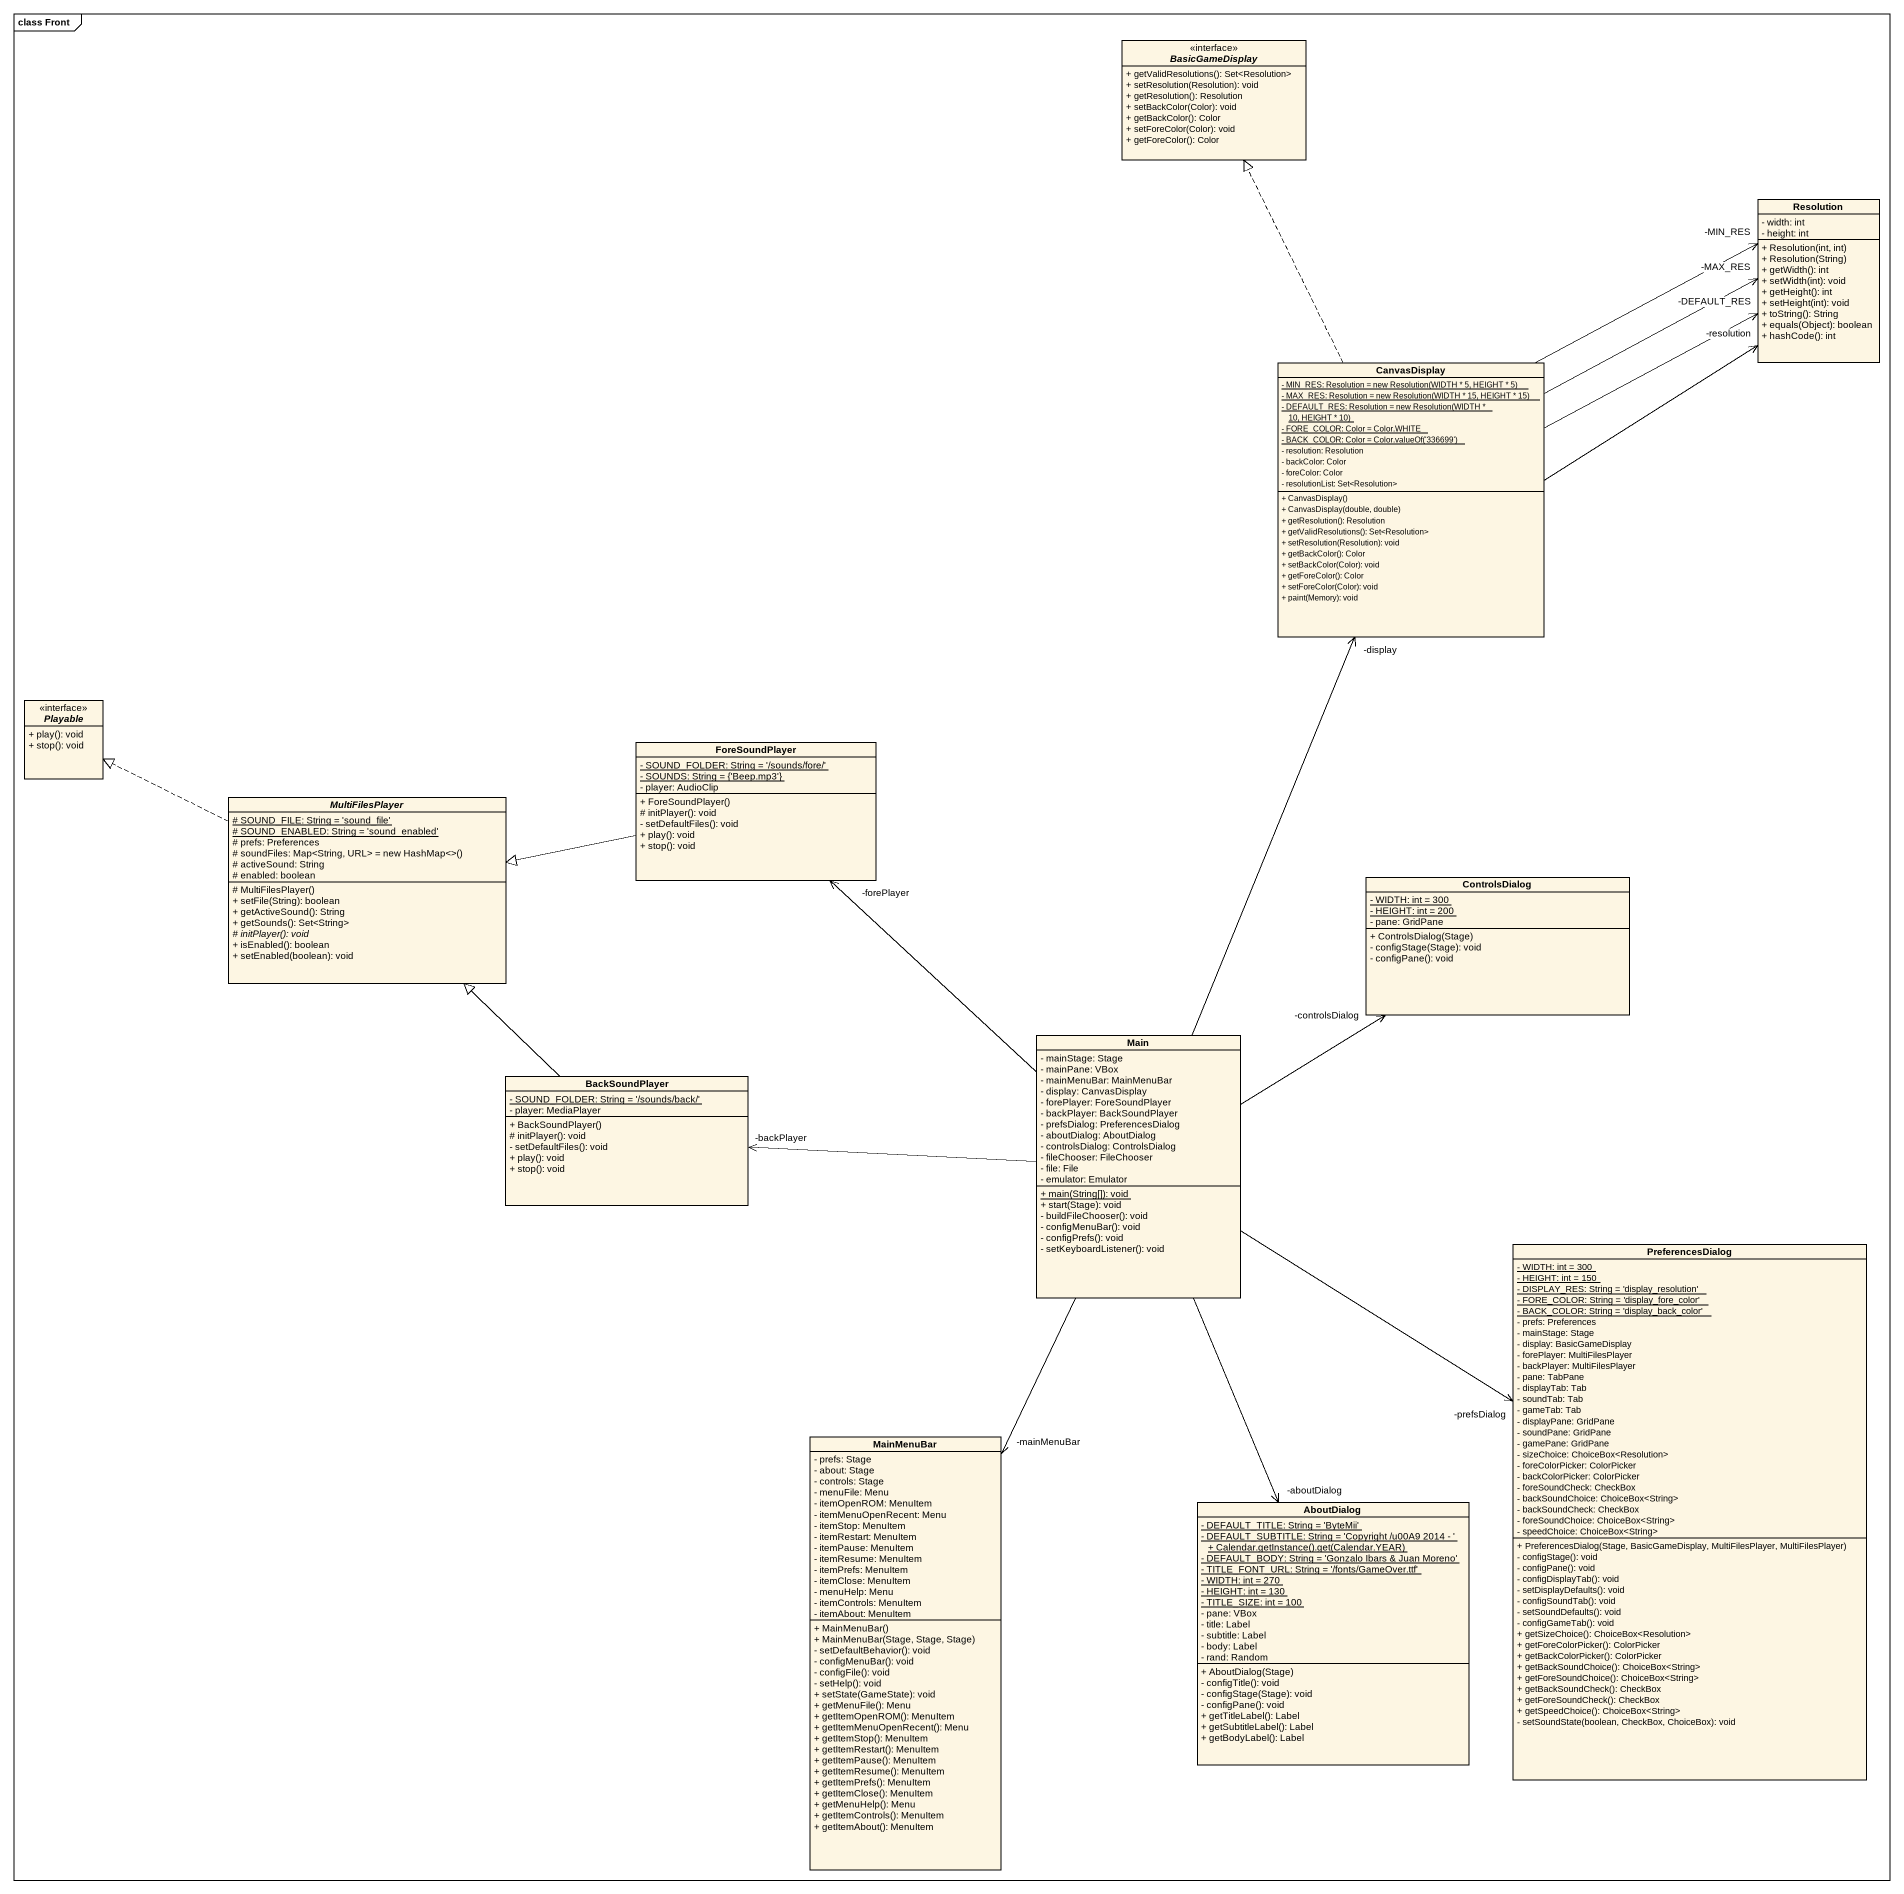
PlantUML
@startuml
mainframe class Front
hide circle
hide empty members
skinparam classAttributeIconSize 0
interface BasicGameDisplay {
  + getValidResolutions(): Set<Resolution>
  + setResolution(Resolution): void
  + getResolution(): Resolution
  + setBackColor(Color): void
  + getBackColor(): Color
  + setForeColor(Color): void
  + getForeColor(): Color
}
class Resolution {
  - width: int
  - height: int
  + Resolution(int, int)
  + Resolution(String)
  + getWidth(): int
  + setWidth(int): void
  + getHeight(): int
  + setHeight(int): void
  + toString(): String
  + equals(Object): boolean
  + hashCode(): int
}
class CanvasDisplay {
  {static} {field} - MIN_RES: Resolution = new Resolution(WIDTH * 5, HEIGHT * 5)
  {static} {field} - MAX_RES: Resolution = new Resolution(WIDTH * 15, HEIGHT * 15)
  {static} {field} - DEFAULT_RES: Resolution = new Resolution(WIDTH * 10, HEIGHT * 10)
  {static} - FORE_COLOR: Color = Color.WHITE
  {static} {field} - BACK_COLOR: Color = Color.valueOf('336699')
  - resolution: Resolution
  - backColor: Color
  - foreColor: Color
  - resolutionList: Set<Resolution>
  + CanvasDisplay()
  + CanvasDisplay(double, double)
  + getResolution(): Resolution
  + getValidResolutions(): Set<Resolution>
  + setResolution(Resolution): void
  + getBackColor(): Color
  + setBackColor(Color): void
  + getForeColor(): Color
  + setForeColor(Color): void
  + paint(Memory): void
}
interface Playable <<interface>> {
  + play(): void
  + stop(): void
}
class ForeSoundPlayer {
  {static} - SOUND_FOLDER: String = '/sounds/fore/'
  {static} - SOUNDS: String = {'Beep.mp3'}
  - player: AudioClip
  + ForeSoundPlayer()
  # initPlayer(): void
  - setDefaultFiles(): void
  + play(): void
  + stop(): void
}
abstract class MultiFilesPlayer {
  {static} # SOUND_FILE: String = 'sound_file'
  {static} # SOUND_ENABLED: String = 'sound_enabled'
  # prefs: Preferences
  {field} # soundFiles: Map<String, URL> = new HashMap<>()
  # activeSound: String
  # enabled: boolean
  # MultiFilesPlayer()
  + setFile(String): boolean
  + getActiveSound(): String
  + getSounds(): Set<String>
  {abstract} # initPlayer(): void
  + isEnabled(): boolean
  + setEnabled(boolean): void
}
class ControlsDialog {
  {static} - WIDTH: int = 300
  {static} - HEIGHT: int = 200
  - pane: GridPane
  + ControlsDialog(Stage)
  - configStage(Stage): void
  - configPane(): void
}
class Main {
  - mainStage: Stage
  - mainPane: VBox
  - mainMenuBar: MainMenuBar
  - display: CanvasDisplay
  - forePlayer: ForeSoundPlayer
  - backPlayer: BackSoundPlayer
  - prefsDialog: PreferencesDialog
  - aboutDialog: AboutDialog
  - controlsDialog: ControlsDialog
  - fileChooser: FileChooser
  - file: File
  - emulator: Emulator
  {static} + main(String[]): void
  + start(Stage): void
  - buildFileChooser(): void
  - configMenuBar(): void
  - configPrefs(): void
  - setKeyboardListener(): void
}
class BackSoundPlayer {
  {static} - SOUND_FOLDER: String = '/sounds/back/'
  - player: MediaPlayer
  + BackSoundPlayer()
  # initPlayer(): void
  - setDefaultFiles(): void
  + play(): void
  + stop(): void
}
class PreferencesDialog {
  {static} - WIDTH: int = 300
  {static} - HEIGHT: int = 150
  {static} - DISPLAY_RES: String = 'display_resolution'
  {static} - FORE_COLOR: String = 'display_fore_color'
  {static} - BACK_COLOR: String = 'display_back_color'
  - prefs: Preferences
  - mainStage: Stage
  - display: BasicGameDisplay
  - forePlayer: MultiFilesPlayer
  - backPlayer: MultiFilesPlayer
  - pane: TabPane
  - displayTab: Tab
  - soundTab: Tab
  - gameTab: Tab
  - displayPane: GridPane
  - soundPane: GridPane
  - gamePane: GridPane
  - sizeChoice: ChoiceBox<Resolution>
  - foreColorPicker: ColorPicker
  - backColorPicker: ColorPicker
  - foreSoundCheck: CheckBox
  - backSoundChoice: ChoiceBox<String>
  - backSoundCheck: CheckBox
  - foreSoundChoice: ChoiceBox<String>
  - speedChoice: ChoiceBox<String>
  + PreferencesDialog(Stage, BasicGameDisplay, MultiFilesPlayer, MultiFilesPlayer)
  - configStage(): void
  - configPane(): void
  - configDisplayTab(): void
  - setDisplayDefaults(): void
  - configSoundTab(): void
  - setSoundDefaults(): void
  - configGameTab(): void
  + getSizeChoice(): ChoiceBox<Resolution>
  + getForeColorPicker(): ColorPicker
  + getBackColorPicker(): ColorPicker
  + getBackSoundChoice(): ChoiceBox<String>
  + getForeSoundChoice(): ChoiceBox<String>
  + getBackSoundCheck(): CheckBox
  + getForeSoundCheck(): CheckBox
  + getSpeedChoice(): ChoiceBox<String>
  - setSoundState(boolean, CheckBox, ChoiceBox): void
}
class MainMenuBar {
  - prefs: Stage
  - about: Stage
  - controls: Stage
  - menuFile: Menu
  - itemOpenROM: MenuItem
  - itemMenuOpenRecent: Menu
  - itemStop: MenuItem
  - itemRestart: MenuItem
  - itemPause: MenuItem
  - itemResume: MenuItem
  - itemPrefs: MenuItem
  - itemClose: MenuItem
  - menuHelp: Menu
  - itemControls: MenuItem
  - itemAbout: MenuItem
  + MainMenuBar()
  + MainMenuBar(Stage, Stage, Stage)
  - setDefaultBehavior(): void
  - configMenuBar(): void
  - configFile(): void
  - setHelp(): void
  + setState(GameState): void
  + getMenuFile(): Menu
  + getItemOpenROM(): MenuItem
  + getItemMenuOpenRecent(): Menu
  + getItemStop(): MenuItem
  + getItemRestart(): MenuItem
  + getItemPause(): MenuItem
  + getItemResume(): MenuItem
  + getItemPrefs(): MenuItem
  + getItemClose(): MenuItem
  + getMenuHelp(): Menu
  + getItemControls(): MenuItem
  + getItemAbout(): MenuItem
}
class AboutDialog {
  {static} - DEFAULT_TITLE: String = 'ByteMii'
  {static} {field} - DEFAULT_SUBTITLE: String = 'Copyright /u00A9 2014 - ' + Calendar.getInstance().get(Calendar.YEAR)
  {static} - DEFAULT_BODY: String = 'Gonzalo Ibars & Juan Moreno'
  {static} - TITLE_FONT_URL: String = '/fonts/GameOver.ttf'
  {static} - WIDTH: int = 270
  {static} - HEIGHT: int = 130
  {static} - TITLE_SIZE: int = 100
  - pane: VBox
  - title: Label
  - subtitle: Label
  - body: Label
  - rand: Random
  + AboutDialog(Stage)
  - configTitle(): void
  - configStage(Stage): void
  - configPane(): void
  + getTitleLabel(): Label
  + getSubtitleLabel(): Label
  + getBodyLabel(): Label
}
CanvasDisplay .up.|> BasicGameDisplay
CanvasDisplay -right-> "-DEFAULT_RES" Resolution
CanvasDisplay -right-> "-MAX_RES" Resolution
CanvasDisplay -right-> "-MIN_RES" Resolution
CanvasDisplay -right-> "-resolution" Resolution
ForeSoundPlayer -left-|> MultiFilesPlayer
MultiFilesPlayer .left.|> Playable
Main -up-> "-display" CanvasDisplay
Main -up-> "-forePlayer" ForeSoundPlayer
Main -up-> "-controlsDialog" ControlsDialog
Main -left-> "-backPlayer" BackSoundPlayer
Main --> "-prefsDialog" PreferencesDialog
Main --> "-mainMenuBar" MainMenuBar
Main --> "-aboutDialog" AboutDialog
BackSoundPlayer -up-|> MultiFilesPlayer
@enduml
